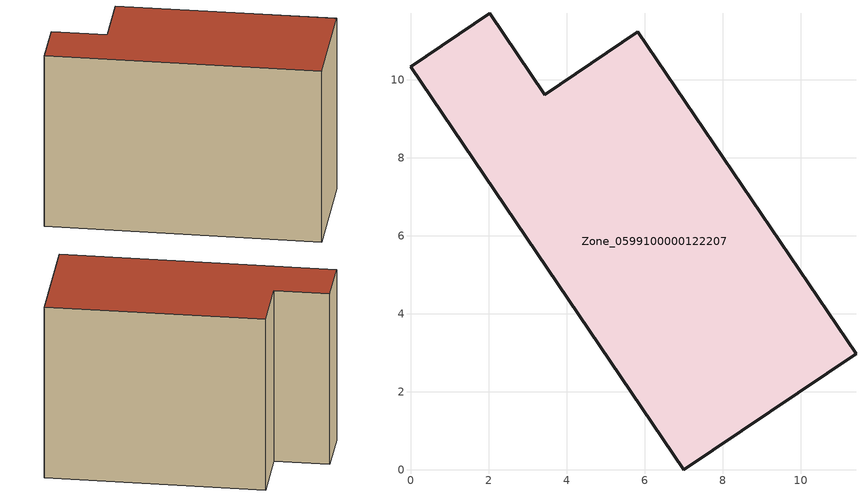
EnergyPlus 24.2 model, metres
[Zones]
Zone_0599100000122207
 floor ground (C_G): 7,0 0,10.34 2.03,11.71 3.44,9.62 5.83,11.23 11.42,2.98 z0.08
 wall outside (C_F): 3.44,9.62 2.03,11.71 0,10.34 7,0 11.42,2.98 5.83,11.23 3.44,9.62 z0.08:8.59
 roof outside (C_R): 11.42,2.98 5.83,11.23 3.44,9.62 2.03,11.71 0,10.34 7,0 z8.59
[BUILDING]
Pand.0599100000122207: North Axis=0; Terrain=City; Loads Convergence Tolerance Value=0.04; Temperature Convergence Tolerance Value=0.4; Solar Distribution=FullExterior; Maximum Number of Warmup Days=25; Minimum Number of Warmup Days=1
[Site:Location]
Rotterdam.The.Hague.AP_ZH_NLD Design_Conditions: Latitude=51.96; Longitude=4.45; Time Zone=1; Elevation=-4.5
[SITE:GROUNDTEMPERATURE:BUILDINGSURFACE]
18, 18, 18, 18, 18, 18, 18, 18, 18, 18, 18, 18
[MATERIAL] Thermal Absorptance=0.9; Solar Absorptance=0.7; Visible Absorptance=0.7
Name | Roughness | Thickness | Conductivity | Density | Specific Heat
G.TI.1975-1991 | MediumSmooth | 0.15 | 0.288461 | 540 | 1210
F.TI.1975-1991 | Rough | 0.3 | 0.230769 | 1920 | 840
R.TI.1975-1991 | MediumRough | 0.2 | 0.153846 | 1500 | 1000
[CONSTRUCTION]
C_G: G.TI.1975-1991
C_F: F.TI.1975-1991
C_R: R.TI.1975-1991
[ZONE]
Zone_0599100000122207: Type=1; Multiplier=1; Ceiling Height=Autocalculate; Volume=Autocalculate; Floor Area=autocalculate; Part of Total Floor Area=Yes
[ZONEINFILTRATION:DESIGNFLOWRATE]
Infil_Zone_0599100000122207: Zone or ZoneList or Space or SpaceList=Zone_0599100000122207; Schedule=AlwaysOn; Design Flow Rate Calculation Method=Flow/Area; Flow Rate per Floor Area=0.003; Constant Term Coefficient=1; Temperature Term Coefficient=0; Velocity Term Coefficient=0; Velocity Squared Term Coefficient=0
[HVACTEMPLATE:ZONE:IDEALLOADSAIRSYSTEM]
Zone_0599100000122207: Maximum Heating Supply Air Temperature=50; Minimum Cooling Supply Air Temperature=13; Maximum Heating Supply Air Humidity Ratio=0.0156; Minimum Cooling Supply Air Humidity Ratio=0.0077; Heating Limit=NoLimit; Cooling Limit=NoLimit; Dehumidification Control Type=ConstantSensibleHeatRatio; Cooling Sensible Heat Ratio=0.7; Dehumidification Setpoint=60; Humidification Control Type=None; Humidification Setpoint=30; Outdoor Air Method=None; Outdoor Air Flow Rate per Person=0.00944; Outdoor Air Flow Rate per Zone Floor Area=0; Outdoor Air Flow Rate per Zone=0; Demand Controlled Ventilation Type=None; Outdoor Air Economizer Type=NoEconomizer; Heat Recovery Type=None; Sensible Heat Recovery Effectiveness=0.7; Latent Heat Recovery Effectiveness=0.65
[ZONECONTROL:THERMOSTAT]
ThermostatControl_Zone_0599100000122207: Zone or ZoneList=Zone_0599100000122207; Control Type Schedule=DualSetpointControlType; Control 1=Thermostat_Zone_0599100000122207; Temperature Difference Between Cutout And Setpoint=0
[THERMOSTATSETPOINT:DUALSETPOINT]
Thermostat_Zone_0599100000122207: Heating Setpoint Temperature Schedule=HeatingSetpoint_Zone_0599100000122207; Cooling Setpoint Temperature Schedule=CoolingSetpoint_Zone_0599100000122207
[SCHEDULE:COMPACT]
HeatingSetpoint_Zone_0599100000122207: Through: 12/31, For: AllDays, Until: 24:00, 21
CoolingSetpoint_Zone_0599100000122207: Through: 12/31, For: AllDays, Until: 24:00, 24
DualSetpointControlType: Through: 12/31, For: AllDays, Until: 24:00, 4
AlwaysOn: Through: 12/31, For: AllDays, Until: 24:00, 1
